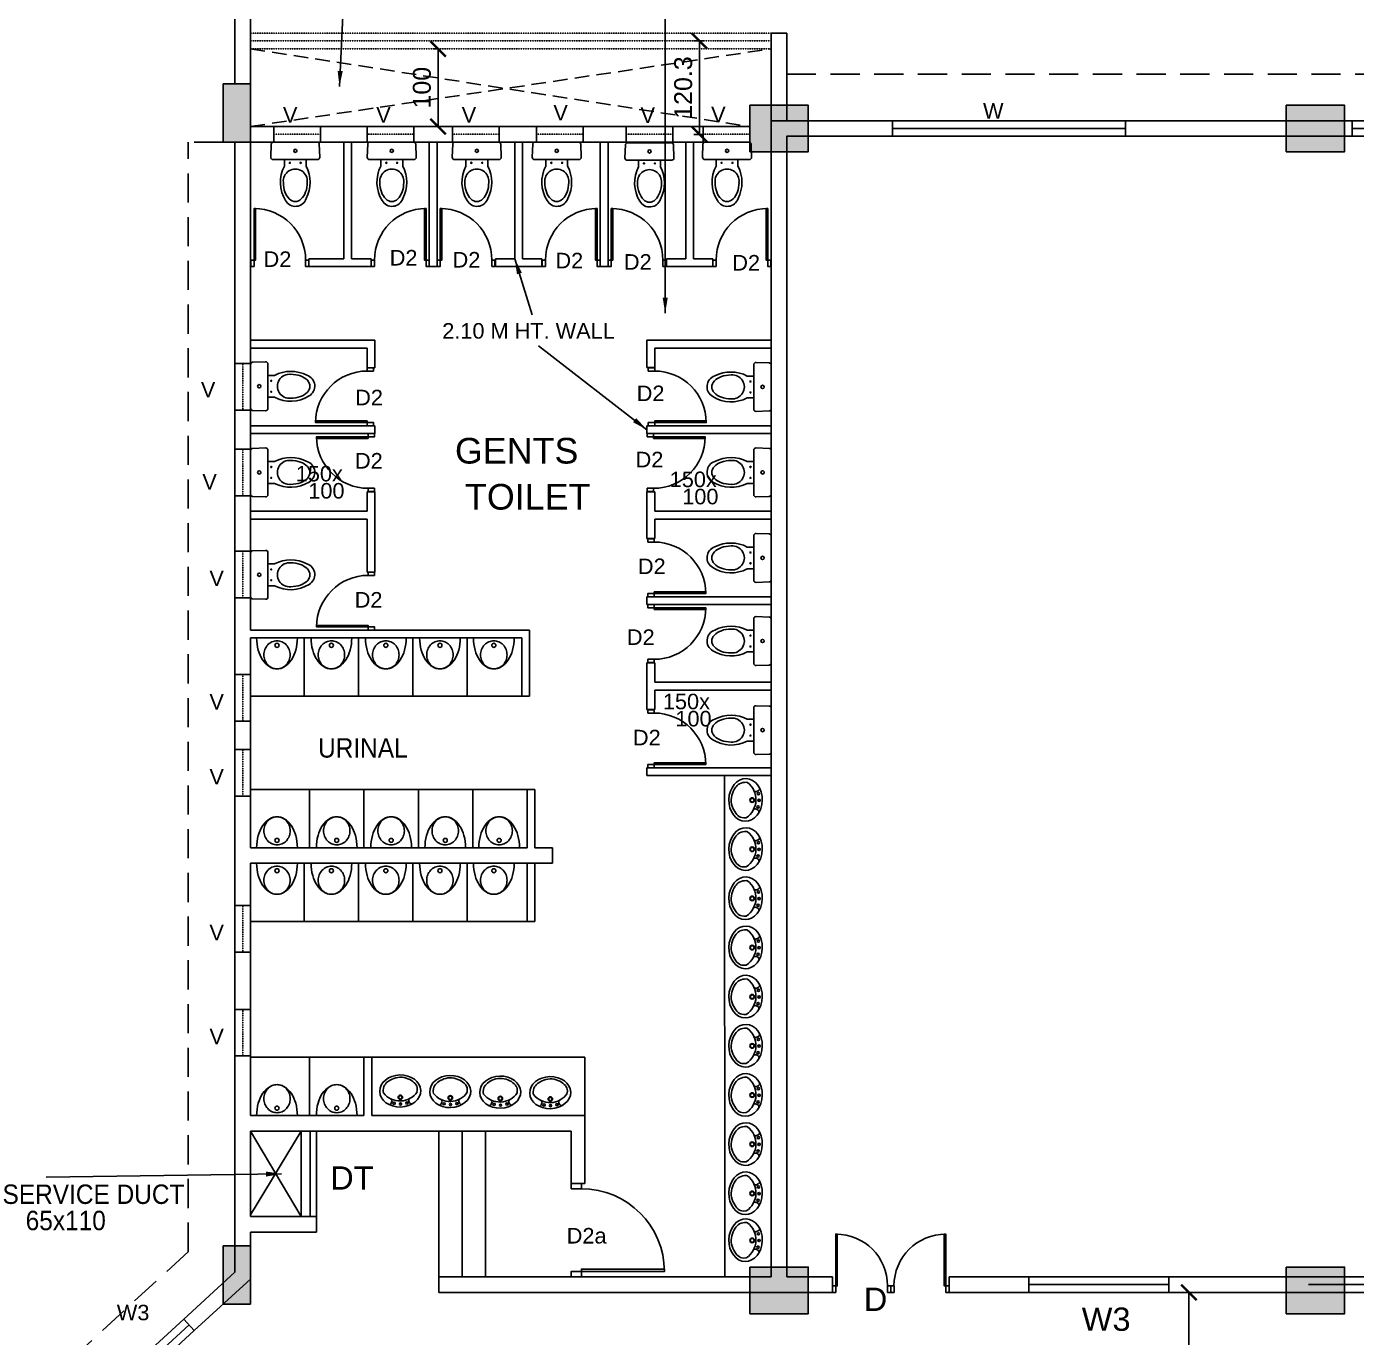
# Model space of a CAD drawing. Extents: x 53439 to 79867, y -144071 to -73305.
# Drawn here: x 62094 to 63805, y -125011 to -123325 of the extents above; entities that cross this region are included whole.
import ezdxf

# ---------------------------------------------------------------- set-up
doc = ezdxf.new("R2010")
doc.units = 0
doc.header["$LTSCALE"] = 0.1
doc.header["$MEASUREMENT"] = 0
doc.header["$PDMODE"] = 35
doc.header["$PDSIZE"] = -0.8
doc.linetypes.add('HIDDEN', pattern=[0.375, 0.25, -0.125])
doc.layers.get('0').update_dxf_attribs({"linetype": 'CONTINUOUS'})
doc.layers.get('DEFPOINTS').update_dxf_attribs({"linetype": 'CONTINUOUS'})
for name, color, linetype in [('DOOR', 30, 'CONTINUOUS'), ('HAT', 253, 'CONTINUOUS'), ('LAYER4', 130, 'CONTINUOUS'), ('SANI', 4, 'CONTINUOUS'), ('TEXT', 7, 'CONTINUOUS'), ('THIN_HA', 253, 'CONTINUOUS'), ('WALL', 6, 'CONTINUOUS'), ('WIN', 102, 'CONTINUOUS')]:
    doc.layers.add(name, color=color, linetype=linetype)
doc.styles.add('1MM', font='arial.ttf')
doc.styles.add('DIM', font='arial.ttf', dxfattribs={"width": 0.7, "height": 1})
doc.styles.add('DUTCH', font='arial.ttf')
doc.dimstyles.new('KRI', dxfattribs={"dimtxt": 23, "dimasz": 20, "dimexe": 7, "dimexo": 0, "dimgap": 9, "dimtad": 1, "dimdec": 1, "dimzin": 1, "dimtxsty": '1MM', "dimblk": 'ARCHTICK', "dimcen": 0.5, "dimclrd": 252, "dimclre": 252, "dimclrt": 7, "dimaunit": 1, "dimadec": 8, "dimazin": 3, "dimtfac": 1, "dimtdec": 1, "dimtmove": 0, "dimatfit": 3})

# ---------------------------------------------------------------- blocks, each defined once
blk = doc.blocks.new('_ARCHTICK')
at = {"layer": 'WALL', "color": 0, "const_width": 0.15}
blk.add_lwpolyline([(-0.5, -0.5), (0.5, 0.5)], dxfattribs=at)
blk = doc.blocks.new('*D149')
at = {"layer": 'DEFPOINTS', "color": 0, "linetype": 'CONTINUOUS', "ltscale": 0.1}
for p in [(63383.8, -124953.3, 0), (63494.8, -125303.3, 1), (63589.7, -125303.3)]:
    blk.add_point(p, dxfattribs=at)
at = {"layer": 'LAYER4', "color": 252, "linetype": 'CONTINUOUS', "ltscale": 0.1}
for p, q in [((63383.8, -124953.3), (63596.7, -124953.3)), ((63589.7, -124953.3), (63589.7, -125303.3)), ((63494.8, -125303.3), (63596.7, -125303.3))]:
    blk.add_line(p, q, dxfattribs=at)
at = {"layer": 'LAYER4', "color": 252, "linetype": 'CONTINUOUS', "ltscale": 0.1, "xscale": 20, "yscale": 20, "zscale": 20}
for p, rotation in [((63589.7, -124953.3), 90), ((63589.7, -125303.3), 270)]:
    blk.add_blockref('_ARCHTICK', p, dxfattribs=dict(at, rotation=rotation))
at = {"layer": 'LAYER4', "color": 7, "linetype": 'CONTINUOUS', "ltscale": 0.1, "insert": (63569, -125128.3), "char_height": 23, "attachment_point": 5, "rotation": 90, "style": '1MM'}
blk.add_mtext('350.0', dxfattribs=at)
blk = doc.blocks.new('A$C764D24B9')
at = {"layer": 'DOOR'}
for points in [[(0.056, 0.111), (0.083, 0.111), (0.083, 1), (0.056, 1)], [(0, 0), (0.056, 0), (0.056, 0.111), (0, 0.111)], [(0.944, 0), (1, 0), (1, 0.111), (0.944, 0.111)]]:
    blk.add_lwpolyline(points, close=True, dxfattribs=at)
blk.add_arc((0.056, 0.111), 0.889, 0, 90, dxfattribs=at)
blk = doc.blocks.new('WC1')
at = {"layer": 'DOOR'}
for p, q in [((-29.3, -7.5), (-29.8, -22.7)), ((24.3, -5), (-26.8, -5))]:
    blk.add_line(p, q, dxfattribs=at)
for points in [[(26.8, -7.5), (27.3, -22.7, -0.423393), (24.7, -25.4), (-27.3, -25.4, -0.423393), (-29.8, -22.7), (-29.3, -7.5, -0.405093), (-26.8, -5), (24.3, -5, -0.405093), (26.8, -7.5, -0.407682)], [(11.5, -25.4), (11.5, -33, -0.265683), (10, -73.3, -0.649464), (-14.1, -70.9, -0.243179), (-14, -33), (-14, -25.4), (11.5, -25.4)], [(12.6, -52, 1.119632), (-15.2, -52, 17.71796)]]:
    blk.add_lwpolyline(points, format="xyb", dxfattribs=at)
blk.add_lwpolyline([(-14, -25.4), (-14, -33)], dxfattribs=at)
for centre, radius in [((-1.3, -15.2), 1.91), ((-7.6, -29.2), 0.636), ((5.1, -29.2), 0.636)]:
    blk.add_circle(centre, radius, dxfattribs=at)
blk.add_arc((-26.8, -7.5), 2.54, 90, 178.2101, dxfattribs=at)
blk.add_ellipse((-1.3, -52), major_axis=(0, -22.4), ratio=0.622298, start_param=4.712389, end_param=7.853982, dxfattribs=at)
blk = doc.blocks.new('UR1P')
at = {"layer": 'SANI'}
for points in [[(-29.7, 0, 0.066402), (-27.3, -18, 0.078959), (-21, -32, 0.107161), (-10.6, -42.2, 0.141785), (0, -45.2, 0.141785), (10.6, -42.2, 0.107161), (21, -32, 0.078959), (27.3, -18, 0.066402), (29.7, 0)], [(0, -45.2, 0.104192), (7.3, -43.7, 0.100673), (13.6, -39.2, 0.096065), (17.8, -32.6, 0.093043), (19.3, -24.7, 0.093043), (17.8, -16.8, 0.096065), (13.6, -10.2, 0.100673), (7.3, -5.7, 0.104192), (0, -4.2, 0.104192), (-7.3, -5.7, 0.100673), (-13.6, -10.2, 0.096065), (-17.8, -16.8, 0.093043), (-19.3, -24.7, 0.093043), (-17.8, -32.6, 0.096065), (-13.6, -39.2, 0.100673), (-7.3, -43.7, 0.104192)]]:
    blk.add_lwpolyline(points, format="xyb", close=True, dxfattribs=at)
blk.add_circle((0, -10.8), 2.97, dxfattribs=at)
blk = doc.blocks.new('*D112')
at = {"layer": 'DEFPOINTS', "color": 0, "linetype": 'CONTINUOUS', "ltscale": 0.1}
for p in [(62623.7, -123353.3), (62623.7, -123353.3), (62623.7, -123453.3)]:
    blk.add_point(p, dxfattribs=at)
at = {"layer": 'THIN_HA', "color": 252, "linetype": 'CONTINUOUS', "ltscale": 0.1}
for p, q in [((62623.7, -123353.3), (62616.7, -123353.3)), ((62623.7, -123453.3), (62623.7, -123353.3)), ((62623.7, -123453.3), (62616.7, -123453.3))]:
    blk.add_line(p, q, dxfattribs=at)
at = {"layer": 'THIN_HA', "color": 252, "linetype": 'CONTINUOUS', "ltscale": 0.1, "xscale": 20, "yscale": 20, "zscale": 20}
for p, rotation in [((62623.7, -123353.3), 90), ((62623.7, -123453.3), 270)]:
    blk.add_blockref('_ARCHTICK', p, dxfattribs=dict(at, rotation=rotation))
at = {"layer": 'THIN_HA', "color": 7, "linetype": 'CONTINUOUS', "ltscale": 0.1, "insert": (62602.9, -123403.3), "char_height": 23, "attachment_point": 5, "rotation": 90, "style": '1MM'}
blk.add_mtext('100', dxfattribs=at)
blk = doc.blocks.new('*D95')
at = {"layer": 'DEFPOINTS', "color": 0, "linetype": 'CONTINUOUS', "ltscale": 0.1}
for p in [(62959.8, -123343), (62964.8, -123343), (62964.8, -123463.3)]:
    blk.add_point(p, dxfattribs=at)
at = {"layer": 'THIN_HA', "color": 252, "linetype": 'CONTINUOUS', "ltscale": 0.1}
for p, q in [((62964.8, -123343), (62952.8, -123343)), ((62959.8, -123463.3), (62959.8, -123343)), ((62964.8, -123463.3), (62952.8, -123463.3))]:
    blk.add_line(p, q, dxfattribs=at)
at = {"layer": 'THIN_HA', "color": 252, "linetype": 'CONTINUOUS', "ltscale": 0.1, "xscale": 20, "yscale": 20, "zscale": 20}
for p, rotation in [((62959.8, -123343), 90), ((62959.8, -123463.3), 270)]:
    blk.add_blockref('_ARCHTICK', p, dxfattribs=dict(at, rotation=rotation))
at = {"layer": 'THIN_HA', "color": 7, "linetype": 'CONTINUOUS', "ltscale": 0.1, "insert": (62939.1, -123403.1), "char_height": 23, "attachment_point": 5, "rotation": 90, "style": '1MM'}
blk.add_mtext('120.3', dxfattribs=at)
blk = doc.blocks.new('YTTU')
at = {"layer": 'THIN_HA', "linetype": 'CONTINUOUS', "ltscale": 0.1}
blk.add_hatch(color=2, dxfattribs=at).paths.add_polyline_path([(-6879.58, -1156.369), (-6878.83, -1156.369), (-6878.83, -1156.969), (-6879.58, -1156.969)])
at = {"layer": 'THIN_HA', "color": 2, "linetype": 'CONTINUOUS', "ltscale": 0.1}
blk.add_lwpolyline([(-6879.58, -1156.369), (-6878.83, -1156.369), (-6878.83, -1156.969), (-6879.58, -1156.969)], close=True, dxfattribs=at)
blk = doc.blocks.new('WB5')
at = {"layer": 'DOOR'}
for p, q in [((4.7, 11.3), (6.8, 10.5)), ((5.3, -11), (7.3, -10.1))]:
    blk.add_line(p, q, dxfattribs=at)
for points in [[(2.4, 0.1, 1), (5, 0.1, 1)], [(3.2, 7.9, 1), (5.9, 7.9, 1)], [(3.6, -7.7, -1), (6.3, -7.6, -1)]]:
    blk.add_lwpolyline(points, format="xyb", close=True, dxfattribs=at)
for centre, radius in [((3.7, 0.1), 1.32), ((11.8, 0.3), 2.73), ((11.8, 0.3), 2.19)]:
    blk.add_circle(centre, radius, dxfattribs=at)
for centre, radius, start, end in [((32.6, 0.8), 25.2, 127.6693, 236.45), ((18.2, 19.4), 1.66, 91.5976, 127.6693), ((5.6, 13.6), 2.49, 151.6403, 249.4649), ((7.7, 12.8), 2.49, 249.4649, 334.3015), ((6.3, -13.3), 2.49, 113.4041, 211.2287), ((8.3, -12.4), 2.49, 28.5675, 113.4041)]:
    blk.add_arc(centre, radius, start, end, dxfattribs=at)
blk.add_ellipse((19.5, 0.5), major_axis=(-0.6, 24.9), ratio=0.783308, dxfattribs=at)
blk.add_open_spline([(18.7, -20.2), (23.5, -20.6), (25, -20), (30.8, -16.4), (34.3, -10.8), (37.3, 2.3), (34.9, 9.5), (28.9, 18.7), (25, 21.3), (18.2, 21.1)], degree=3, knots=[3.262053, 3.262053, 3.262053, 3.262053, 3.577225, 3.577225, 4.479784, 4.479784, 5.382343, 5.382343, 6.141594, 6.141594, 6.141594, 6.141594], dxfattribs=at)

msp = doc.modelspace()

# ---------------------------------------------------------------- hatches: boundary and pattern name
at = {"layer": 'THIN_HA', "linetype": 'CONTINUOUS', "ltscale": 0.1}
for points in [[(62347.31, -123398.28), (62382.31, -123398.28), (62382.31, -123473.28), (62347.31, -123473.28)], [(62347.31, -124893.28), (62382.31, -124893.28), (62382.31, -124968.28), (62347.31, -124968.28)]]:
    msp.add_hatch(color=2, dxfattribs=at).paths.add_polyline_path(points)

# ---------------------------------------------------------------- linework, layer by layer
at = {"layer": 'DOOR', "linetype": 'HIDDEN', "ltscale": 1500}
for p, q in [((63072.31, -123385.78), (70109.86, -123385.78)), ((62302.31, -124901.01), (62302.31, -123473.28)), ((62347.31, -123473.28), (62302.31, -123473.28)), ((62108.89, -125078.28), (62302.31, -124901.01))]:
    msp.add_line(p, q, dxfattribs=at)
at = {"layer": 'LAYER4', "linetype": 'CONTINUOUS', "ltscale": 0.1}
for p, q in [((62451.23, -124186.2, 0), (62451.23, -124111.2, 0)), ((62521.23, -124186.2, 0), (62521.23, -124111.2, 0)), ((62591.23, -124186.2, 0), (62591.23, -124111.2, 0)), ((62661.23, -124186.2, 0), (62661.23, -124111.2, 0)), ((62741.23, -124186.2), (62382.31, -124186.2, 0)), ((62992.41, -124933.28, 2.38), (62992.32, -124288.28, 0)), ((62741.23, -124306.2), (62382.31, -124306.2, 0)), ((62738.31, -124306.2), (62382.35, -124306.2, 0)), ((62458.31, -124306.2), (62458.31, -124381.2)), ((62528.31, -124306.2), (62528.31, -124381.2)), ((62598.31, -124306.2), (62598.31, -124381.2)), ((62668.31, -124306.2), (62668.31, -124381.2)), ((63072.31, -124538.28, 0), (63072.31, -124338.28, 0)), ((62770.89, -124401.2, 0), (62382.35, -124401.2)), ((62451.23, -124476.2, 0), (62451.23, -124401.2, 0)), ((62521.23, -124476.2, 0), (62521.23, -124401.2, 0)), ((62591.23, -124476.2, 0), (62591.23, -124401.2, 0)), ((62661.23, -124476.2, 0), (62661.23, -124401.2, 0)), ((62741.23, -124476.2), (62382.31, -124476.2, 0)), ((62528.31, -124650.78, 0), (62382.35, -124650.77)), ((62458.31, -124650.78, 0), (62458.31, -124725.78, 0)), ((62538.31, -124650.77, 12.15), (62812.31, -124650.78)), ((62812.31, -124725.78), (62812.31, -124650.78)), ((62528.31, -124665.78, 9.72), (62528.31, -124725.78, 0)), ((62459.07, -124745.78, 0), (62459.07, -124825.78, 0)), ((62459.07, -124745.78, 0), (62459.07, -124855.78, 0))]:
    msp.add_line(p, q, dxfattribs=at)
for points in [[(62447.31, -124745.78), (62382.31, -124853.28)], [(62382.31, -124745.78), (62447.31, -124855.78)], [(62447.31, -124745.78), (62382.31, -124853.28)], [(62382.31, -124745.78), (62447.31, -124855.78)]]:
    msp.add_lwpolyline(points, dxfattribs=at)
at = {"layer": 'THIN_HA', "color": 2, "linetype": 'CONTINUOUS', "ltscale": 0.1, "elevation": 0}
for points in [[(62347.31, -123398.28), (62382.31, -123398.28), (62382.31, -123473.28), (62347.31, -123473.28)], [(62347.31, -124893.28), (62382.31, -124893.28), (62382.31, -124968.28), (62347.31, -124968.28)]]:
    msp.add_lwpolyline(points, close=True, dxfattribs=at)
at = {"layer": 'WALL', "linetype": 'CONTINUOUS', "ltscale": 0.1}
for p, q in [((62382.31, -123333.28), (62382.31, -123055.27)), ((62362.31, -123333.28), (62362.31, -123061.02)), ((62362.31, -123398.28), (62362.31, -123333.28)), ((62382.31, -123398.28), (62382.31, -123333.28)), ((63052.31, -123333.28), (63052.31, -123445.78)), ((63052.31, -123333.28), (63072.31, -123333.28)), ((63072.31, -123445.78), (63072.31, -123333.28)), ((62412.31, -123453.28), (62382.31, -123453.28)), ((62412.31, -123473.28), (62412.31, -123453.28)), ((62532.31, -123453.28), (62472.31, -123453.28)), ((62472.31, -123473.28), (62472.31, -123453.28)), ((62532.31, -123473.28), (62532.31, -123453.28)), ((62592.31, -123473.28), (62592.31, -123453.28)), ((62592.31, -123453.28), (62642.31, -123453.28)), ((62642.31, -123473.28), (62642.31, -123453.28)), ((62702.31, -123453.28), (62750.37, -123453.28)), ((62702.31, -123473.28), (62702.31, -123453.28)), ((62750.37, -123473.28), (62750.37, -123453.28)), ((62810.37, -123453.28), (62865.61, -123453.28)), ((62810.37, -123473.28), (62810.37, -123453.28)), ((62865.61, -123473.28), (62865.61, -123453.28)), ((62925.61, -123453.28), (62964.81, -123453.28)), ((62925.61, -123473.28), (62925.61, -123453.28)), ((62964.81, -123473.28), (62964.81, -123453.28)), ((63052.31, -123633.28), (63052.31, -123445.78)), ((63208.15, -123445.78), (63052.31, -123445.78)), ((63208.15, -123445.78), (63208.15, -123465.78)), ((63508.15, -123445.78, 0), (63616.48, -123445.78, 0)), ((63508.15, -123445.78), (63714.81, -123445.78)), ((63508.15, -123445.78), (63508.15, -123465.78)), ((63691.48, -123445.78, 0), (63799.81, -123445.78, 0)), ((63691.48, -123445.78), (63799.81, -123445.78)), ((63799.81, -123445.78), (63799.81, -123465.78)), ((62362.31, -123758.28), (62362.31, -123473.28)), ((62362.31, -123758.28), (62362.31, -123473.28)), ((62362.31, -123758.28), (62362.31, -123473.28)), ((62362.31, -123758.28), (62362.31, -123473.28)), ((62362.31, -123473.28), (62362.31, -123758.28)), ((62382.31, -123738.28), (62382.31, -123473.28)), ((62382.31, -123738.28), (62382.31, -123473.28)), ((62382.31, -123738.28), (62382.31, -123473.28)), ((62382.31, -123738.28), (62382.31, -123473.28)), ((62382.31, -123738.28), (62382.31, -123473.28)), ((62382.31, -123473.28), (62412.31, -123473.28)), ((62412.31, -123473.28), (62409.54, -123473.28)), ((62472.31, -123473.28), (62502.31, -123473.28)), ((62502.31, -123473.28), (62502.31, -123623.28)), ((62502.31, -123473.28), (62532.31, -123473.28)), ((62512.31, -123623.28), (62512.31, -123473.28)), ((62532.31, -123473.28), (62529.54, -123473.28)), ((62612.31, -123473.28), (62592.31, -123473.28)), ((62612.31, -123633.28), (62612.31, -123473.28)), ((62642.31, -123473.28), (62612.31, -123473.28)), ((62622.31, -123633.28), (62622.31, -123473.28)), ((62722.31, -123473.28), (62702.31, -123473.28)), ((62722.31, -123623.28), (62722.31, -123473.28)), ((62750.37, -123473.28), (62722.31, -123473.28)), ((62732.31, -123623.28), (62732.31, -123473.28)), ((62750.37, -123473.28), (62732.31, -123473.28)), ((62750.37, -123473.28), (62732.31, -123473.28)), ((62842.31, -123473.28), (62804.46, -123473.28)), ((62832.31, -123633.28), (62832.31, -123473.28)), ((62842.31, -123623.28), (62842.31, -123473.28)), ((62865.61, -123473.28), (62842.31, -123473.28)), ((62865.61, -123473.28), (62842.31, -123473.28)), ((62952.31, -123473.28), (62925.61, -123473.28)), ((62942.31, -123623.28), (62942.31, -123473.28)), ((62952.31, -123623.28), (62952.31, -123473.28)), ((62952.31, -123623.28), (62952.31, -123473.28)), ((62964.81, -123473.28), (62952.31, -123473.28)), ((62964.81, -123473.28), (62962.04, -123473.28)), ((63052.31, -123623.28, 0), (63052.31, -123473.28, 0)), ((63052.31, -123623.28, 0), (63052.31, -123473.28, 0)), ((63052.31, -123623.28, 0), (63052.31, -123473.28, 0)), ((63052.31, -123623.28), (63052.31, -123473.28)), ((63052.31, -123623.28), (63052.31, -123473.28)), ((63072.31, -123473.28, 0), (63072.31, -123913.28, 0)), ((62502.31, -123623.28), (62457.31, -123623.28)), ((62457.31, -123623.28), (62457.31, -123633.28)), ((62537.77, -123623.28), (62512.31, -123623.28)), ((62537.77, -123633.28), (62537.77, -123623.28)), ((62722.31, -123623.28), (62697.31, -123623.28)), ((62697.31, -123633.28), (62697.31, -123623.28)), ((62757.31, -123623.28), (62732.31, -123623.28)), ((62757.31, -123633.28), (62757.31, -123623.28)), ((62942.31, -123623.28), (62917.31, -123623.28)), ((62917.31, -123633.28), (62917.31, -123623.28)), ((62977.31, -123623.28), (62952.31, -123623.28)), ((62977.31, -123633.28), (62977.31, -123623.28)), ((62537.77, -123633.28), (62457.31, -123633.28)), ((62622.31, -123633.28), (62612.31, -123633.28)), ((62757.31, -123633.28), (62697.31, -123633.28)), ((62977.31, -123633.28), (62917.31, -123633.28)), ((63052.31, -123728.28, 0), (63052.31, -123633.28, 0)), ((63052.31, -123738.28), (63052.31, -123633.28)), ((63052.31, -123728.28, 0), (63052.31, -123685.78, 0)), ((63052.31, -123728.28), (63052.31, -123685.78)), ((62542.31, -123728.28, 0), (62382.31, -123728.28, 0)), ((62382.31, -123758.28), (62382.31, -123738.28)), ((62382.31, -123758.28), (62382.31, -123738.28)), ((62382.31, -123758.28), (62382.31, -123738.28)), ((62382.31, -123758.28), (62382.31, -123738.28)), ((62382.31, -123758.28), (62382.31, -123738.28)), ((62382.31, -123738.28), (62532.31, -123738.28)), ((62532.31, -123763.73, 0), (62532.31, -123738.28, 0)), ((62542.31, -123728.28, 0), (62542.31, -123763.73, 0)), ((62892.31, -123728.28), (63052.31, -123728.28, 0)), ((62892.31, -123728.28), (62892.31, -123763.28)), ((62902.31, -123738.28), (63052.31, -123738.28)), ((62902.31, -123763.28), (62902.31, -123738.28)), ((62932.31, -123728.28), (63052.31, -123728.28)), ((63052.31, -123838.28, 0), (63052.31, -123738.28, 0)), ((63052.31, -123848.28), (63052.31, -123738.28)), ((62382.31, -123758.28, 0), (62362.31, -123758.28, 0)), ((62532.31, -123763.73), (62542.31, -123763.73, 0)), ((62892.31, -123763.28, 0), (62902.31, -123763.28, 0)), ((62362.31, -123818.28), (62362.31, -123868.28)), ((62382.31, -123818.28, 0), (62362.31, -123818.28, 0)), ((62382.31, -123818.28, 0), (62382.31, -123848.28, 0)), ((62362.31, -123868.28), (62362.31, -123833.79)), ((62362.31, -123868.28), (62362.31, -123833.79)), ((62362.31, -123868.28), (62362.31, -123833.79)), ((62362.31, -123868.28), (62362.31, -123833.79)), ((62382.31, -123838.28), (62382.31, -123833.79)), ((62382.31, -123838.28), (62382.31, -123833.79)), ((62382.31, -123838.28), (62382.31, -123833.79)), ((62382.31, -123838.28), (62382.31, -123833.79)), ((62542.31, -123838.28), (62382.31, -123838.28)), ((62542.31, -123848.28, 0), (62542.31, -123838.28, 0)), ((62892.31, -123838.28, 0), (63052.31, -123838.28, 0)), ((62892.31, -123848.28), (62892.31, -123838.28)), ((62362.31, -123868.28, 0), (62362.31, -123848.28, 0)), ((62362.31, -123868.28, 0), (62362.31, -123848.28, 0)), ((62382.31, -123868.28, 0), (62382.31, -123848.28, 0)), ((62382.31, -123868.28, 0), (62382.31, -123848.28, 0)), ((62382.31, -123868.28), (62382.31, -123848.28)), ((62382.31, -123868.28), (62382.31, -123848.28)), ((62382.31, -123868.28), (62382.31, -123848.28)), ((62382.31, -123868.28), (62382.31, -123848.28)), ((62542.31, -123848.28, 0), (62382.31, -123848.28, 0)), ((62892.31, -123848.28), (63052.31, -123848.28)), ((63052.31, -123948.28, 0), (63052.31, -123848.28, 0)), ((63052.31, -123958.28), (63052.31, -123848.28)), ((62382.31, -123868.28, 0), (62362.31, -123868.28, 0)), ((63072.31, -123913.28, 0), (63072.31, -124933.28, 0)), ((63072.31, -123913.28, 0), (63072.31, -124933.28, 0)), ((62382.31, -123928.28, 0), (62382.31, -123931.06, 0)), ((62542.31, -123923.28, 0), (62532.31, -123923.28, 0)), ((62532.31, -123923.28, 0), (62532.31, -123948.28, 0)), ((62542.31, -124026.65, 0), (62542.31, -123923.28, 0)), ((62892.31, -123923.28), (62902.31, -123923.28)), ((62892.31, -123983.28), (62892.31, -123923.28)), ((62902.31, -123923.28), (62902.31, -123948.28)), ((62382.31, -123999.68, 0), (62382.31, -123948.28, 0)), ((62382.31, -123999.68, 0), (62382.31, -123948.28, 0)), ((62382.31, -123999.68), (62382.31, -123948.28)), ((62382.31, -123999.68), (62382.31, -123948.28)), ((62382.31, -123999.68), (62382.31, -123948.28)), ((62382.31, -123999.68), (62382.31, -123948.28)), ((62532.31, -123948.28), (62382.31, -123948.28)), ((62902.31, -123948.28, 0), (63052.31, -123948.28, 0)), ((62362.31, -123999.68, 0), (62362.31, -123954.65, 0)), ((62362.31, -123999.68, 0), (62362.31, -123954.65, 0)), ((62362.31, -123999.68), (62362.31, -123954.65)), ((62362.31, -123999.68), (62362.31, -123954.65)), ((62362.31, -123999.68), (62362.31, -123954.65)), ((62362.31, -123999.68), (62362.31, -123954.65)), ((62532.31, -123958.28, 0), (62382.31, -123958.28, 0)), ((62532.31, -123958.28, 0), (62532.31, -124026.65, 0)), ((62902.31, -123958.28), (63052.31, -123958.28)), ((62902.31, -123958.28), (62902.31, -123983.28)), ((63052.31, -124058.28, 0), (63052.31, -123958.28, 0)), ((63052.31, -124068.28), (63052.31, -123958.28)), ((62892.31, -123983.28), (62902.31, -123983.28)), ((62542.31, -124026.65), (62532.31, -124026.65)), ((62362.31, -124158.47, 0), (62362.31, -124059.68, 0)), ((62362.31, -124158.47), (62362.31, -124059.68)), ((62362.31, -124158.47), (62362.31, -124059.68)), ((62362.31, -124158.47), (62362.31, -124059.68)), ((62362.31, -124158.47), (62362.31, -124059.68)), ((62362.31, -124059.68), (62362.32, -124158.47)), ((62382.31, -124101.2, 0), (62382.31, -124059.68, 0)), ((62382.31, -124101.2, 0), (62382.31, -124059.68, 0)), ((62382.31, -124101.2), (62382.31, -124059.68)), ((62382.31, -124101.2), (62382.31, -124059.68)), ((62382.31, -124101.2), (62382.31, -124059.68)), ((62382.31, -124101.2), (62382.31, -124059.68)), ((62382.31, -124059.68, 0), (62382.31, -124062.46, 0)), ((62892.31, -124058.28), (63052.31, -124058.28)), ((62892.31, -124068.28), (63052.31, -124068.28)), ((63052.31, -124168.28, 0), (63052.31, -124068.28, 0)), ((63052.31, -124178.28), (63052.31, -124068.28)), ((62741.23, -124101.2), (62382.31, -124101.2)), ((62741.23, -124186.2, 0), (62741.23, -124101.2, 0)), ((62382.31, -124158.47, 0), (62382.31, -124111.2, 0)), ((62382.31, -124158.47, 0), (62382.31, -124111.2, 0)), ((62382.31, -124158.47), (62382.31, -124111.2)), ((62382.31, -124158.47), (62382.31, -124111.2)), ((62382.31, -124158.47), (62382.31, -124111.2)), ((62382.31, -124158.47), (62382.31, -124111.2)), ((62541.23, -124111.2, 0), (62382.31, -124111.2, 0)), ((62731.23, -124185.95, 0), (62731.23, -124111.2, 0)), ((62731.23, -124185.95, 0), (62731.23, -124111.2, 0)), ((63072.31, -124538.28, 0), (63072.31, -124128.28, 0)), ((63072.31, -124538.28, 0), (63072.31, -124128.28, 0)), ((62892.31, -124143.28), (62902.31, -124143.28)), ((62892.31, -124203.28), (62892.31, -124143.28)), ((62902.31, -124143.28), (62902.31, -124168.28)), ((62382.31, -124158.47, 0), (62382.31, -124155.69, 0)), ((62902.31, -124168.28), (63052.31, -124168.28)), ((62902.31, -124178.28), (63052.31, -124178.28)), ((62902.31, -124178.28), (62902.31, -124203.28)), ((63052.31, -124278.28, 0), (63052.31, -124178.28, 0)), ((63052.31, -124288.28), (63052.31, -124178.28)), ((62892.31, -124203.28), (62902.31, -124203.28)), ((62362.31, -124254.86, 0), (62362.31, -124218.47, 0)), ((62362.31, -124254.86), (62362.31, -124218.47)), ((62362.31, -124254.86), (62362.31, -124218.47)), ((62362.31, -124254.86), (62362.31, -124218.47)), ((62362.31, -124254.86), (62362.31, -124218.47)), ((62362.33, -124218.47), (62362.33, -124254.86)), ((62382.31, -124254.86, 0), (62382.31, -124218.47, 0)), ((62382.31, -124254.86, 0), (62382.31, -124218.47, 0)), ((62382.31, -124254.86), (62382.31, -124218.47)), ((62382.31, -124254.86), (62382.31, -124218.47)), ((62382.31, -124254.86), (62382.31, -124218.47)), ((62382.31, -124254.86), (62382.31, -124218.47)), ((62382.31, -124218.47, 0), (62382.31, -124221.25, 0)), ((62382.31, -124254.86, 0), (62382.31, -124252.08, 0)), ((62892.31, -124278.28), (63052.31, -124278.28)), ((62892.31, -124288.28), (62892.31, -124278.28)), ((62892.31, -124288.28), (63052.31, -124288.28)), ((63052.31, -124423.28, 0), (63052.31, -124288.28, 0)), ((63052.31, -124433.28, 0), (63052.31, -124288.28)), ((62738.31, -124306.2), (62738.31, -124381.2)), ((62738.31, -124306.2), (62748.31, -124306.2)), ((62748.31, -124306.2), (62748.31, -124381.2)), ((62362.31, -124359.68), (62362.31, -124314.86)), ((62362.31, -124359.68), (62362.31, -124314.86)), ((62362.31, -124359.68), (62362.31, -124314.86)), ((62362.31, -124359.68), (62362.31, -124314.86)), ((62362.31, -124359.68), (62362.31, -124314.86)), ((62362.33, -124314.86), (62362.34, -124359.68)), ((62382.31, -124359.68, 0), (62382.31, -124314.86, 0)), ((62382.31, -124359.68, 0), (62382.31, -124314.86, 0)), ((62382.31, -124359.68), (62382.31, -124314.86)), ((62382.31, -124359.68), (62382.31, -124314.86)), ((62382.31, -124359.68), (62382.31, -124314.86)), ((62382.31, -124359.68), (62382.31, -124314.86)), ((62382.31, -124314.86, 0), (62382.31, -124317.63, 0)), ((62362.31, -124455.42), (62362.31, -124359.68)), ((62362.34, -124359.68), (62362.34, -124455.42)), ((62382.31, -124381.2, 0), (62382.31, -124359.68, 0)), ((62738.31, -124381.2), (62382.31, -124381.2)), ((62663.31, -124381.2), (62382.31, -124381.2)), ((62738.31, -124381.2), (62676.23, -124381.2)), ((62738.31, -124381.2), (62683.31, -124381.2)), ((62770.89, -124381.2), (62748.31, -124381.2)), ((62770.89, -124381.2), (62748.31, -124381.2)), ((62770.89, -124401.2, 0), (62770.89, -124381.2, 0)), ((62466.23, -124401.2), (62382.35, -124401.2)), ((62770.89, -124401.2), (62382.35, -124401.2)), ((62676.23, -124401.2), (62466.23, -124401.2)), ((62738.31, -124476.19), (62738.31, -124401.19)), ((62748.31, -124476.19), (62748.31, -124401.19)), ((63052.31, -124725.78, 0), (63052.31, -124433.28, 0)), ((63052.31, -124745.78, 0), (63052.31, -124433.28, 0)), ((62382.31, -124455.42, 0), (62382.31, -124452.64, 0)), ((62738.31, -124476.19), (62748.31, -124476.19)), ((62362.31, -124589.06), (62362.31, -124515.42)), ((62362.35, -124515.42), (62362.35, -124589.06)), ((62362.35, -124515.42), (62382.31, -124515.42)), ((62382.31, -124515.42, 0), (62382.31, -124586.29, 0)), ((62382.31, -124589.06, 0), (62382.31, -124586.29, 0)), ((62362.31, -124692.6), (62362.31, -124649.06)), ((62362.36, -124649.06), (62362.36, -124692.6)), ((62382.31, -124649.06), (62382.32, -124725.78)), ((62528.31, -124650.78, 0), (62538.31, -124650.77, 12.15)), ((62528.31, -124650.78, 0), (62528.31, -124725.78, 0)), ((62528.31, -124650.78, 0), (62528.31, -124725.78, 0)), ((62538.31, -124650.77, 12.15), (62538.31, -124725.78, 0)), ((62362.31, -124927.41), (62362.31, -124692.6)), ((62467.31, -124725.78), (62382.31, -124725.78)), ((62382.32, -124725.78), (62467.31, -124725.78)), ((62528.31, -124725.78), (62467.31, -124725.78)), ((62812.31, -124725.78, 0), (62538.31, -124725.78)), ((62812.31, -124725.78), (62812.31, -124813.28, 0)), ((62467.31, -124745.78, 0), (62382.31, -124745.78, 0)), ((62382.31, -124855.78, 0), (62382.31, -124745.78, 0)), ((62467.31, -124745.78), (62382.31, -124745.78)), ((62467.31, -124745.78, 0), (62447.31, -124745.78, 0)), ((62467.31, -124855.78, 0), (62467.31, -124745.78, 0)), ((62467.31, -124855.78), (62467.31, -124745.78)), ((62794.81, -124745.78, 0), (62467.31, -124745.78)), ((62467.31, -124855.78, 0), (62467.31, -124745.78, 0)), ((62467.31, -124855.78, 0), (62467.31, -124745.78, 0)), ((62624.81, -124933.28, 0), (62624.81, -124745.78, 0)), ((62654.81, -124933.28, 0), (62654.81, -124745.78, 0)), ((62684.81, -124933.28, 0), (62684.81, -124745.78, 0)), ((62794.81, -124813.28, 0), (62794.81, -124745.78, 0)), ((63052.31, -124933.28, 0), (63052.31, -124745.78, 0)), ((63052.31, -124933.28, 0), (63052.31, -124753.28, 0)), ((62382.31, -124855.78), (62382.31, -124763.28)), ((62794.81, -124813.28, 0), (62812.31, -124813.28, 0)), ((62467.31, -124855.78, 0), (62382.31, -124855.78, 0)), ((62467.31, -124855.78, 0), (62382.31, -124855.78, 0)), ((62467.31, -124855.78), (62467.31, -124875.78)), ((62382.31, -124936.2), (62382.31, -124875.78)), ((62382.31, -124936.2, 0), (62382.31, -124875.78, 0)), ((62296.49, -124987.73), (62362.31, -124927.41)), ((62310.01, -125002.47), (62382.31, -124936.2)), ((63052.31, -124933.28), (62624.81, -124933.28, 0)), ((63052.31, -124933.28, 0), (62624.81, -124933.28, 0)), ((63052.31, -124933.28), (62900.65, -124933.28)), ((63052.31, -124933.28), (62900.65, -124933.28)), ((63052.31, -124933.28), (62904.81, -124933.28)), ((63052.31, -124933.28), (62904.81, -124933.28)), ((63052.31, -124933.28, 0), (62904.81, -124933.28, 0)), ((63052.31, -124933.28, 0), (62904.81, -124933.28, 0)), ((63131.03, -124933.28), (63072.31, -124933.28)), ((63131.03, -124933.28), (63072.31, -124933.28)), ((63131.03, -124933.28), (63072.31, -124933.28)), ((63131.03, -124933.28), (63072.31, -124933.28)), ((63131.03, -124933.28), (63072.31, -124933.28)), ((63082.31, -124933.28), (63072.31, -124933.28)), ((63082.31, -124933.28), (63072.31, -124933.28)), ((63102.31, -124933.28), (63072.31, -124933.28)), ((63082.31, -124933.28, 0), (63072.31, -124933.28, 0)), ((63082.31, -124933.28, 0), (63072.31, -124933.28, 0)), ((63102.31, -124933.28, 0), (63072.31, -124933.28, 0)), ((63131.03, -124933.28), (63102.31, -124933.28)), ((63131.03, -124933.28), (63102.31, -124933.28)), ((63131.03, -124933.28), (63102.31, -124933.28)), ((63383.81, -124933.28), (63281.03, -124933.28)), ((63383.81, -124933.28), (63281.03, -124933.28)), ((63383.81, -124933.28), (63281.03, -124933.28)), ((63380.65, -124933.28), (63290.65, -124933.28)), ((63380.65, -124933.28), (63290.65, -124933.28)), ((63380.65, -124933.28), (63290.65, -124933.28)), ((63380.65, -124933.28), (63290.65, -124933.28)), ((63383.81, -124953.28), (63383.81, -124933.28)), ((63590.65, -124933.28), (63563.81, -124933.28)), ((63590.65, -124933.28), (63563.81, -124933.28)), ((63590.65, -124933.28), (63563.81, -124933.28)), ((63590.65, -124933.28, 0), (63563.81, -124933.28, 0)), ((63590.65, -124933.28, 0), (63563.81, -124933.28, 0)), ((63590.65, -124933.28, 0), (63563.81, -124933.28, 0)), ((63563.81, -124933.28), (63563.81, -124953.28)), ((63131.03, -124953.28), (62624.81, -124953.28, 0)), ((63131.03, -124953.28), (62624.81, -124953.28, 0)), ((63131.03, -124953.28), (62880.65, -124953.28)), ((63131.03, -124953.28), (62880.65, -124953.28)), ((63131.03, -124953.28), (62880.65, -124953.28)), ((63131.03, -124953.28), (62880.65, -124953.28)), ((63131.03, -124953.28), (62898.68, -124953.28)), ((63131.03, -124953.28), (62904.81, -124953.28)), ((63131.03, -124953.28), (62904.81, -124953.28)), ((63131.03, -124953.28), (62904.81, -124953.28)), ((63383.81, -124953.28), (63281.03, -124953.28)), ((63383.81, -124953.28), (63281.03, -124953.28)), ((63383.81, -124953.28), (63281.03, -124953.28)), ((63383.81, -124953.28), (63281.03, -124953.28)), ((63383.81, -124953.28), (63281.03, -124953.28)), ((63383.81, -124953.28), (63281.03, -124953.28)), ((63383.81, -124953.28), (63281.03, -124953.28)), ((63383.81, -124953.28), (63281.03, -124953.28)), ((63383.81, -124953.28), (63281.03, -124953.28)), ((63383.81, -124953.28), (63281.03, -124953.28)), ((63743.48, -124953.28), (63563.81, -124953.28)), ((63743.48, -124953.28), (63563.81, -124953.28)), ((63743.48, -124953.28, 0), (63563.81, -124953.28, 0)), ((63743.48, -124953.28, 0), (63563.81, -124953.28, 0)), ((62310.01, -125002.47), (62296.49, -124987.73))]:
    msp.add_line(p, q, dxfattribs=at)
for points in [[(62412.31, -123453.28), (62382.31, -123453.28)], [(62532.31, -123453.28), (62472.31, -123453.28)], [(63072.31, -123913.28), (63072.31, -123465.78), (63208.15, -123465.78)], [(63508.15, -123465.78), (63799.81, -123465.78)], [(63799.81, -123465.78), (63508.15, -123465.78)], [(63508.15, -123465.78), (63799.81, -123465.78)], [(63616.48, -123465.78), (63508.15, -123465.78)], [(63799.81, -123465.78), (63691.48, -123465.78)], [(62362.31, -123758.28), (62362.31, -123473.28)], [(62362.31, -123758.28), (62362.31, -123473.28)], [(62382.31, -123738.28), (62382.31, -123473.28)], [(62382.31, -123738.28), (62382.31, -123473.28)], [(62702.31, -123473.28), (62722.31, -123473.28)], [(62820.37, -123473.28), (62832.31, -123473.28)], [(62832.31, -123633.28), (62842.31, -123633.28), (62842.31, -123473.28)], [(62842.31, -123473.28), (62865.61, -123473.28)], [(62941.34, -123473.28), (62942.31, -123473.28)], [(62952.31, -123473.28), (62964.81, -123473.28)], [(62382.31, -123758.28), (62382.31, -123738.28)], [(62382.31, -123758.28), (62382.31, -123738.28)], [(62362.31, -123868.28), (62362.31, -123833.79)], [(62362.31, -123868.28), (62362.31, -123833.79)], [(62382.31, -123838.28), (62382.31, -123833.79)], [(62382.31, -123838.28), (62382.31, -123833.79)], [(62382.31, -123838.28), (62382.31, -123833.79)], [(62382.31, -123868.28), (62382.31, -123848.28)], [(62382.31, -123868.28), (62382.31, -123848.28)], [(62382.31, -123868.28), (62382.31, -123848.28)], [(62362.31, -123928.28), (62362.31, -123999.68), (62382.31, -123999.68), (62382.31, -123948.28)], [(62382.31, -123948.28), (62382.31, -123928.28), (62362.31, -123928.28)], [(62382.31, -123999.68), (62382.31, -123948.28)], [(62382.31, -123999.68), (62382.31, -123948.28)], [(62362.31, -123999.68), (62362.31, -123954.65)], [(62362.31, -123999.68), (62362.31, -123954.65)], [(62362.31, -124158.47), (62362.31, -124059.68)], [(62362.31, -124158.47), (62362.31, -124059.68)], [(62382.31, -124059.68), (62362.31, -124059.68)], [(62382.31, -124101.2), (62382.31, -124059.68)], [(62382.31, -124101.2), (62382.31, -124059.68)], [(62382.31, -124101.2), (62382.31, -124059.68)], [(62892.31, -124068.28), (62892.31, -124058.28)], [(62382.31, -124158.47), (62382.31, -124111.2)], [(62382.31, -124158.47), (62382.31, -124111.2)], [(62382.31, -124158.47), (62382.31, -124111.2)], [(62731.23, -124111.2), (62382.31, -124111.2)], [(62382.31, -124158.47), (62362.31, -124158.47)], [(62731.23, -124185.95), (62741.23, -124185.95)], [(62362.31, -124254.86), (62362.31, -124218.47)], [(62362.31, -124254.86), (62362.31, -124218.47)], [(62382.31, -124218.47), (62362.31, -124218.47)], [(62382.31, -124254.86), (62382.31, -124218.47)], [(62382.31, -124254.86), (62382.31, -124218.47)], [(62382.31, -124254.86), (62382.31, -124218.47)], [(62382.31, -124254.86), (62362.31, -124254.86)], [(62362.31, -124359.68), (62362.31, -124314.86)], [(62362.31, -124359.68), (62362.31, -124314.86)], [(62382.31, -124314.86), (62362.31, -124314.86)], [(62382.31, -124359.68), (62382.31, -124314.86)], [(62382.31, -124359.68), (62382.31, -124314.86)], [(62382.31, -124359.68), (62382.31, -124314.86)], [(62382.35, -124401.2), (62382.31, -124455.42), (62362.31, -124455.42)], [(62382.31, -124589.06), (62362.31, -124589.06)], [(62382.31, -124649.06), (62362.31, -124649.06)], [(62362.31, -124927.41), (62362.31, -124733.28)], [(62447.31, -124855.78), (62447.31, -124745.78)], [(62447.31, -124855.78), (62447.31, -124745.78)], [(62447.31, -124855.78), (62447.31, -124745.78)], [(62447.31, -124855.78), (62447.31, -124745.78)], [(62447.31, -124855.78), (62447.31, -124745.78)], [(62447.31, -124855.78), (62447.31, -124745.78)], [(62447.31, -124855.78), (62447.31, -124745.78)], [(62447.31, -124855.78), (62447.31, -124745.78)], [(62467.31, -124875.78), (62382.31, -124875.78)], [(62467.31, -124875.78), (62382.31, -124875.78)], [(63131.03, -124953.28), (63131.03, -124933.28)], [(63281.03, -124953.28), (63281.03, -124933.28)], [(63281.03, -124933.28), (63383.81, -124933.28)], [(63563.81, -124933.28), (63743.48, -124933.28)], [(63563.81, -124933.28), (63743.48, -124933.28)]]:
    msp.add_lwpolyline(points, dxfattribs=at)
at = {"layer": 'WALL', "linetype": 'CONTINUOUS', "ltscale": 0.1, "elevation": 0}
msp.add_lwpolyline([(62624.81, -124933.28), (62624.81, -124953.28)], dxfattribs=at)
msp.add_lwpolyline([(62624.81, -124933.28), (62624.81, -124953.28)], dxfattribs=at)
at = {"layer": 'WIN', "color": 5, "linetype": 'HIDDEN'}
for p, q in [((62382.31, -123333.28), (63072.31, -123333.28)), ((62382.31, -123343), (63052.31, -123343)), ((62382.31, -123353.28), (63052.31, -123353.28))]:
    msp.add_line(p, q, dxfattribs=at)
at = {"layer": 'WIN', "color": 5, "linetype": 'HIDDEN', "ltscale": 750}
for p, q in [((62382.31, -123453.28), (63052.31, -123353.28)), ((62382.31, -123353.28), (63024.81, -123453.28))]:
    msp.add_line(p, q, dxfattribs=at)
at = {"layer": 'WIN'}
for p, q in [((63208.15, -123445.78), (63508.15, -123445.78)), ((63799.81, -123445.78), (64099.81, -123445.78)), ((63208.15, -123455.78), (63508.15, -123455.78)), ((63208.15, -123465.78), (63508.15, -123465.78)), ((63799.81, -123455.78), (64099.81, -123455.78)), ((63799.81, -123465.78), (64099.81, -123465.78)), ((63383.81, -124933.28), (63563.81, -124933.28)), ((63743.48, -124933.28), (63923.48, -124933.28)), ((63383.81, -124943.28), (63563.81, -124943.28)), ((63383.81, -124953.28), (63563.81, -124953.28)), ((63743.48, -124943.28), (63923.48, -124943.28)), ((63743.48, -124953.28), (63923.48, -124953.28)), ((62163.8, -125109.35), (62296.49, -124987.73)), ((62170.55, -125116.72), (62303.25, -124995.1)), ((62177.31, -125124.09), (62310.01, -125002.47))]:
    msp.add_line(p, q, dxfattribs=at)
at = {"layer": 'WIN', "color": 5}
for points in [[(62412.31, -123453.28), (62472.31, -123453.28)], [(62532.31, -123453.28), (62592.31, -123453.28)], [(62642.31, -123453.28), (62702.31, -123453.28)], [(62750.37, -123453.28), (62810.37, -123453.28)], [(62750.37, -123453.28), (62810.37, -123453.28)], [(62750.37, -123453.28), (62810.37, -123453.28)], [(62865.61, -123453.28), (62925.61, -123453.28)], [(62964.81, -123453.28), (63024.81, -123453.28)], [(62412.31, -123473.28), (62472.31, -123473.28)], [(62532.31, -123473.28), (62592.31, -123473.28)], [(62642.31, -123473.28), (62702.31, -123473.28)], [(62750.37, -123473.28), (62810.37, -123473.28)], [(62750.37, -123473.28), (62810.37, -123473.28)], [(62750.37, -123473.28), (62810.37, -123473.28)], [(62865.61, -123473.28), (62925.61, -123473.28)], [(62964.81, -123473.28), (63024.81, -123473.28)], [(62362.31, -123818.28), (62362.31, -123758.28)], [(62382.31, -123818.28), (62382.31, -123758.28)], [(62362.31, -123928.28), (62362.31, -123868.28)], [(62382.31, -123928.28), (62382.31, -123868.28)], [(62362.31, -124059.68), (62362.31, -123999.68)], [(62382.31, -124059.68), (62382.31, -123999.68)], [(62362.31, -124218.47), (62362.31, -124158.47)], [(62382.31, -124218.47), (62382.31, -124158.47)], [(62362.31, -124314.86), (62362.31, -124254.86)], [(62382.31, -124314.86), (62382.31, -124254.86)], [(62362.31, -124515.42), (62362.31, -124455.42)], [(62382.31, -124515.42), (62382.31, -124455.42)], [(62362.31, -124649.06), (62362.31, -124589.06)], [(62382.31, -124649.06), (62382.31, -124589.06)]]:
    msp.add_lwpolyline(points, dxfattribs=at)
at = {"layer": 'WIN', "color": 5, "linetype": 'HIDDEN'}
for points in [[(62412.31, -123463.28), (62472.31, -123463.28)], [(62532.31, -123463.28), (62592.31, -123463.28)], [(62642.31, -123463.28), (62702.31, -123463.28)], [(62750.37, -123463.28), (62810.37, -123463.28)], [(62750.37, -123463.28), (62810.37, -123463.28)], [(62750.37, -123463.28), (62810.37, -123463.28)], [(62865.61, -123463.28), (62925.61, -123463.28)], [(62964.81, -123463.28), (63024.81, -123463.28)], [(62372.31, -123818.28), (62372.31, -123758.28)], [(62372.31, -123928.28), (62372.31, -123868.28)], [(62372.31, -124059.68), (62372.31, -123999.68)], [(62372.31, -124218.47), (62372.31, -124158.47)], [(62372.31, -124314.86), (62372.31, -124254.86)], [(62372.31, -124515.42), (62372.31, -124455.42)], [(62372.31, -124649.06), (62372.31, -124589.06)]]:
    msp.add_lwpolyline(points, dxfattribs=at)

# ---------------------------------------------------------------- block references
at = {"layer": 'LAYER4', "linetype": 'CONTINUOUS', "ltscale": 0.1}
for name, p, xscale, yscale, zscale in [('WC1', (62438.53, -123467.77), -1.102362204692326, 1.102362204706878, 1.102362204724409), ('WC1', (62562.68, -123467.77), -1.102362204692326, 1.102362204706878, 1.102362204724409), ('WC1', (62672.06, -123467.77), -1.102362204692326, 1.102362204706878, 1.102362204724409), ('WC1', (62774.92, -123467.77), -1.102362204692326, 1.102362204706878, 1.102362204724409), ('WC1', (62894.21, -123468.56), -1.102362204692326, 1.102362204706878, 1.102362204724409), ('WC1', (62993.99, -123467.77), -1.102362204692326, 1.102362204706878, 1.102362204724409), ('UR1P', (62416.41, -124111.2, 0), -0.8818897636956535, 0.881889763782965, 0.8818897637795275), ('UR1P', (62486.41, -124111.2, 0), -0.8818897636956535, 0.881889763782965, 0.8818897637795275), ('UR1P', (62556.41, -124111.2, 0), -0.8818897636956535, 0.881889763782965, 0.8818897637795275), ('UR1P', (62626.06, -124111.2), -0.8818897636956535, 0.881889763782965, 0.8818897637795275), ('UR1P', (62695.36, -124111.2, 0), -0.8818897636956535, 0.881889763782965, 0.8818897637795275), ('WB5', (63040.75, -124320.23), -1.102362208068371, 1.102362204808742, 1.102362204724407), ('WB5', (63040.75, -124383.48, 0), -1.102362208068371, 1.102362204808742, 1.102362204724407), ('UR1P', (62416.41, -124401.2, 0), -0.8818897642195225, 0.8818897637538612, 0.8818897637795331), ('UR1P', (62486.41, -124401.2, 0), -0.8818897642195225, 0.8818897637538612, 0.8818897637795331), ('UR1P', (62556.41, -124401.2, 0), -0.8818897642195225, 0.8818897637538612, 0.8818897637795331), ('UR1P', (62626.06, -124401.2), -0.8818897642195225, 0.8818897637538612, 0.8818897637795331), ('UR1P', (62695.36, -124401.2, 0), -0.8818897642195225, 0.8818897637538612, 0.8818897637795331), ('WB5', (63040.75, -124446.73, 0), -1.102362208068371, 1.102362204808742, 1.102362204724407), ('WB5', (63040.75, -124509.98, 0), -1.102362208068371, 1.102362204808742, 1.102362204724407), ('WB5', (63040.75, -124573.23, 0), -1.102362208068371, 1.102362204808742, 1.102362204724407), ('WB5', (63040.75, -124636.48, 0), -1.102362208068371, 1.102362204808742, 1.102362204724407), ('WB5', (63040.75, -124699.73, 0), -1.102362208068371, 1.102362204808742, 1.102362204724407), ('WB5', (63040.75, -124762.98, 0), -1.102362208068371, 1.102362204808742, 1.102362204724407), ('WB5', (63040.75, -124826.23, 0), -1.102362208068371, 1.102362204808742, 1.102362204724407), ('WB5', (63040.75, -124886.61, 0), -1.102362208068371, 1.102362204808742, 1.102362204724407)]:
    msp.add_blockref(name, p, dxfattribs=dict(at, xscale=xscale, yscale=yscale, zscale=zscale))
for name, p, xscale, yscale, zscale, rotation in [('WC1', (62376.8, -123788.86, 0), -1.102362204706878, 1.102362204706878, 1.102362204724409, 90), ('WC1', (63057.83, -123789.68), 1.102362204706878, 1.102362204706878, 1.102362204706878, 270), ('WC1', (62376.8, -123899.68), -1.102362204706878, 1.102362204706878, 1.102362204724409, 90), ('WC1', (63057.83, -123899.68), 1.102362204706878, 1.102362204706878, 1.102362204706878, 270), ('WC1', (63057.83, -124009.68), 1.102362204706878, 1.102362204706878, 1.102362204706878, 270), ('WC1', (62376.8, -124031.42, 0), -1.102362204706878, 1.102362204706878, 1.102362204724409, 90), ('WC1', (63057.83, -124116.61), 1.102362204706878, 1.102362204706878, 1.102362204706878, 270), ('WC1', (63057.83, -124231.24), 1.102362204706878, 1.102362204706878, 1.102362204706878, 270), ('UR1P', (62416.44, -124381.2, 0), 0.8818897636956535, 0.8818897636956535, 0.8818897636956535, 180), ('UR1P', (62493.24, -124381.2, 0), 0.8818897636956535, 0.8818897636956535, 0.8818897636956535, 180), ('UR1P', (62563.24, -124381.2, 0), 0.8818897636956535, 0.8818897636956535, 0.8818897636956535, 180), ('UR1P', (62632.89, -124381.2), 0.8818897636956535, 0.8818897636956535, 0.8818897636956535, 180), ('UR1P', (62702.19, -124381.2, 0), 0.8818897636956535, 0.8818897636956535, 0.8818897636956535, 180), ('WB5', (62575.42, -124714.78), 1.058708661497803, 1.058708661497803, 1.058708661497803, 90), ('WB5', (62639.75, -124715.49, 0), 1.058708661497803, 1.058708661497803, 1.058708661497803, 90), ('WB5', (62704.08, -124716.2, 0), 1.058708661497803, 1.058708661497803, 1.058708661497803, 90), ('WB5', (62768.42, -124716.91, 0), 1.058708661497803, 1.058708661497803, 1.058708661497803, 90), ('UR1P', (62416.44, -124725.77, 0), 0.8818897642195225, 0.8818897642195225, 0.8818897642195225, 180), ('UR1P', (62493.24, -124725.77, 0), 0.8818897642195225, 0.8818897642195225, 0.8818897642195225, 180)]:
    msp.add_blockref(name, p, dxfattribs=dict(at, xscale=xscale, yscale=yscale, zscale=zscale, rotation=rotation))
at = {"layer": 'THIN_HA', "color": 2, "linetype": 'CONTINUOUS', "xscale": 100, "yscale": 100, "zscale": 100}
for p in [(750982.78, -7788.87, 0), (751672.78, -7788.87, 0), (750982.78, -9283.87, 0), (751672.78, -9283.87, 0)]:
    msp.add_blockref('YTTU', p, dxfattribs=at)
at = {"layer": 'WALL', "linetype": 'CONTINUOUS', "ltscale": 0.1}
for p, xscale, yscale, zscale in [((62382.77, -123633.28), 74.5481927721994, 74.5481927721994, 74.5481927721994), ((62612.31, -123633.28), -74.5481927721994, 74.54819277214119, 74.54819277212394), ((62622.31, -123633.28), 74.5481927721994, 74.5481927721994, 74.5481927721994), ((62832.31, -123633.28), -74.5481927721994, 74.54819277214119, 74.54819277212394), ((62842.31, -123633.28), 74.5481927721994, 74.5481927721994, 74.5481927721994), ((63051.86, -123633.28), -74.5481927721994, 74.54819277214119, 74.54819277212394), ((63131.03, -124953.28), 75.00000000116415, 75.00000000116415, 75.00000000116415)]:
    msp.add_blockref('A$C764D24B9', p, dxfattribs=dict(at, xscale=xscale, yscale=yscale, zscale=zscale))
for p, xscale, yscale, zscale, rotation in [((62540.6, -123838.28), 74.54819277214119, 74.54819277214119, 74.54819277214119, 90), ((62894.03, -123838.28), -74.54819277214119, 74.54819277214119, 74.54819277212394, 270), ((62541.91, -123848.28, 0), -74.54819277214119, 74.54819277214119, 74.54819277212394, 90), ((62892.71, -123848.28, 0), 74.54819277214119, 74.54819277214119, 74.54819277214119, 270), ((62893.47, -124058.28), -74.54819277214119, 74.54819277214119, 74.54819277212394, 270), ((62541.91, -124101.2), 74.54819277214119, 74.54819277214119, 74.54819277214119, 90), ((62893.47, -124068.28), 74.54819277214119, 74.54819277214119, 74.54819277214119, 270), ((62893.47, -124278.28), -74.54819277214119, 74.54819277214119, 74.54819277212394, 270), ((62794.81, -124933.28, 0), -120.0000000017608, 120.0000000017608, 120.0000000016363, 270)]:
    msp.add_blockref('A$C764D24B9', p, dxfattribs=dict(at, xscale=xscale, yscale=yscale, zscale=zscale, rotation=rotation))
at = {"layer": 'WALL', "linetype": 'CONTINUOUS', "ltscale": 0.1, "extrusion": (0, 0, -1), "xscale": 75.00000000116415, "yscale": 75.00000000116415, "zscale": -75.00000000109135}
msp.add_blockref('A$C764D24B9', (-63281.03, -124953.28), dxfattribs=at)

# ---------------------------------------------------------------- texts
at = {"style": 'DIM'}
for s, height, p in [('V', 20, (62424.05, -123448.27)), ('V', 20, (62544.05, -123448.27)), ('V', 20, (62654.05, -123448.27)), ('V', 20, (62771.96, -123445.45)), ('V', 20, (62884.07, -123448.7)), ('V', 20, (62974.93, -123447.9)), ('W', 20, (63324.74, -123443.03)), ('D2', 20, (62399.15, -123633.89)), ('D2', 20, (62561.4, -123632.08)), ('D2', 20, (62642.31, -123634.66)), ('D2', 20, (62774.62, -123635.7)), ('D2', 20, (62862.71, -123637.45)), ('D2', 20, (63002.17, -123638.55)), ('2.10 M HT. WALL', 20, (62629, -123726.12)), ('V', 20, (62318.49, -123801.78)), ('D2', 20, (62517, -123811.9)), ('D2', 20, (62879.18, -123806.57)), ('D2', 20, (62516.76, -123893.3)), ('D2', 20, (62877.77, -123891.72)), ('150x', 20, (62440.55, -123909.81)), ('150x', 20, (62921.63, -123917.21)), ('V', 20, (62320.38, -123920.32, 0)), ('100', 20, (62456.67, -123931.89)), ('100', 20, (62937.75, -123939.3)), ('D2', 20, (62880.72, -124029.06)), ('V', 20, (62329.49, -124044.53)), ('D2', 20, (62516.38, -124072.18)), ('D2', 20, (62866.55, -124120.21)), ('V', 20, (62329.49, -124203.32)), ('150x', 20, (62912.83, -124203)), ('100', 20, (62928.95, -124225.09)), ('D2', 20, (62874.34, -124249.41)), ('V', 20, (62329.49, -124299.71)), ('V', 20, (62329.49, -124500.27)), ('V', 20, (62329.49, -124633.92)), ('DT', 30, (62484.84, -124821.05)), ('D2a', 20, (62789.14, -124890.34, 0)), ('D', 30, (63171.35, -124977.12, 0)), ('W3', 20, (62210.36, -124989.1)), ('W3', 30, (63451.69, -125002.68))]:
    msp.add_text(s, height=height, dxfattribs=at).set_placement(p)
at = {"layer": 'TEXT', "style": 'DUTCH'}
for s, p in [('GENTS', (62645.36, -123886.86)), ('TOILET', (62658.28, -123946.1))]:
    msp.add_text(s, height=33, dxfattribs=at).set_placement(p)
at = {"layer": 'TEXT', "style": 'DUTCH', "width": 0.9}
for s, p in [('URINAL', (62469.23, -124265.18, 0)), ('SERVICE DUCT', (62063.32, -124839.43, 0)), ('65x110', (62093.08, -124873.22, 0))]:
    msp.add_text(s, height=25, dxfattribs=at).set_placement(p)

# ---------------------------------------------------------------- dimensions: what is measured, and where the dimension line sits
at = {"layer": 'LAYER4', "color": 120, "linetype": 'CONTINUOUS', "ltscale": 0.1}
dim = msp.add_linear_dim(base=(63589.74, -125303.28, 0), p1=(63383.81, -124953.28), p2=(63494.79, -125303.28, 0.95), angle=90, dimstyle='KRI', dxfattribs=at)
dim.commit()
dim.dimension.update_dxf_attribs({"geometry": '*D149', "text_midpoint": (63568.98, -125128.28, 0)})
at = {"layer": 'THIN_HA', "color": 1, "linetype": 'CONTINUOUS', "ltscale": 0.1}
dim = msp.add_aligned_dim(p1=(62964.81, -123463.28), p2=(62964.81, -123343), distance=4.97, dimstyle='KRI', dxfattribs=at)
dim.commit()
dim.dimension.update_dxf_attribs({"geometry": '*D95', "text_midpoint": (62939.1, -123403.14)})
dim = msp.add_aligned_dim(p1=(62623.69, -123453.28), p2=(62623.69, -123353.28), distance=0, dimstyle='KRI', override={"dimdec": 0}, dxfattribs=at)
dim.commit()
dim.dimension.update_dxf_attribs({"geometry": '*D112', "text_midpoint": (62602.95, -123403.28)})

# ---------------------------------------------------------------- leaders
at = {"layer": 'HAT', "color": 5, "linetype": 'CONTINUOUS', "ltscale": 0.1}
msp.add_leader([(62422.13, -124800.72), (62119.24, -124804.8)], dimstyle='KRI', override={"dimgap": 9, "dimtad": 0, "dimfxl": 0}, dxfattribs=at)
at = {"layer": 'WALL', "linetype": 'CONTINUOUS', "ltscale": 0.1}
msp.add_leader([(62915.86, -123693.46), (62915.86, -123261.53), (62998.81, -123261.53)], dimstyle='KRI', override={"dimgap": 9, "dimtad": 0}, dxfattribs=at)
msp.add_leader([(62496.74, -123401.71), (62502.18, -123292.38)], dimstyle='KRI', dxfattribs=at)
at = {"layer": 'WIN', "linetype": 'CONTINUOUS', "ltscale": 0.1}
for points in [[(62722.31, -123623.28), (62744.78, -123695.37)], [(62892.31, -123843.28), (62752.69, -123735.46)]]:
    msp.add_leader(points, dimstyle='KRI', override={"dimgap": 9, "dimtad": 0}, dxfattribs=at)

doc.saveas('drawing.dxf')
